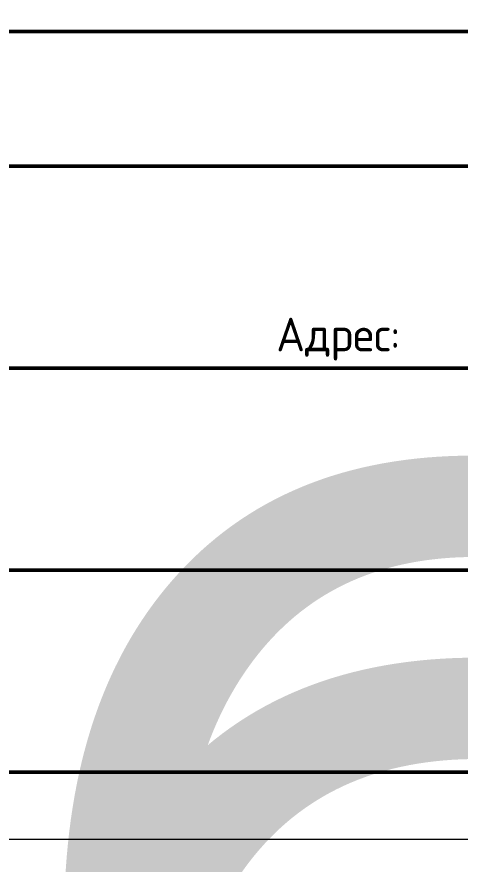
# Paper-space layout '_SG_LIST_STATEMENT' of a CAD drawing. Header units: millimetres. Extents: x 0 to 2088, y -75 to 297.
# Drawn here: x 331.1 to 364, y -1.8 to 61.1 of the extents above; entities that cross this region are included whole.
import ezdxf
from ezdxf.enums import TextEntityAlignment as Align

# ---------------------------------------------------------------- set-up
doc = ezdxf.new("R2018")
doc.units = ezdxf.units.MM
doc.layers.add('_SG_Лист_Рамка_Штамп', color=7, linetype='Continuous', lineweight=15)
doc.styles.add('clk', font='', dxfattribs={"width": 0.9})
doc.styles.get("Standard").update_dxf_attribs({"font": 'arial.ttf'})
doc.styles.get('clk').set_extended_font_data('GOST B')

# ---------------------------------------------------------------- blocks, each defined once
blk = doc.blocks.new('clk-DS-GOST_21.1101-2013_Form_03')
at = {"lineweight": 50}
for p, q in [((-185, 55), (0, 55)), ((-120, 45), (0, 45)), ((-185, 30), (0, 30)), ((-120, 15), (0, 15)), ((-185, 0), (0, 0))]:
    blk.add_line(p, q, dxfattribs=at)
blk = doc.blocks.new('*U14')
at = {"lineweight": 0}
blk.add_lwpolyline([(0, 297), (420, 297), (420, 0), (0, 0)], close=True, dxfattribs=at)
at = {"lineweight": 50}
blk.add_lwpolyline([(20, 292), (415, 292), (415, 5), (20, 5)], close=True, dxfattribs=at)
blk.add_blockref('clk-DS-GOST_21.1101-2013_Form_03', (415, 5))
at = {"style": 'clk'}
for tag, p in [('00-НОМЕРЛИСТДОК-Ф', (410, 288.5)), ('53-ШТАМПЛИСТИЗМНОМ-Ш-АТ', (235, 42.5)), ('54-ШТАМПЛИСТИЗМКОЛУЧ-Ш-АТ', (245, 42.5)), ('55-ШТАМПЛИСТИЗМЛИСТ-Ш-АТ', (255, 42.5)), ('56-ШТАМПЛИСТИЗМНОМДОК-Ш-АТ', (265, 42.5)), ('57-ШТАМПЛИСТИЗМДАТА-Ш-АТ', (290, 42.5)), ('58-ШТАМПАДРЕСОБПОЛН-Ш-Ф3-АТ', (355, 37.5)), ('33-ШТАМПДАТА1-Ш-АТ', (290, 32.5)), ('36-ШТАМПДАТА2-Ш-АТ', (290, 27.5)), ('13-ВИДДОКСОКР-Ш-Ф3-АТ', (372.5, 25)), ('51-ШТАМПЛИСТНОМ-Ш-Ф3-АТ', (387.5, 25)), ('52-ШТАМПЛИСТКОЛ-Ш-Ф3-АТ', (405, 25)), ('39-ШТАМПДАТА3-Ш-АТ', (290, 22.5)), ('42-ШТАМПДАТА4-Ш-АТ', (290, 17.5)), ('45-ШТАМПДАТА5-Ш-АТ', (290, 12.5)), ('48-ШТАМПДАТА6-Ш-АТ', (290, 7.5))]:
    blk.add_attdef(tag, text='', height=2.5, dxfattribs=at).set_placement(p, align=Align.MIDDLE_CENTER)
blk.add_attdef('00-ОБОЗДОКШИФР-Ш-Ф3-АТ', text='', height=5, dxfattribs=at).set_placement((395, 55), align=Align.MIDDLE_RIGHT)
for tag, height, p in [('49-ШТАМПЛИСТШИФР-Ш-Ф3-АТ', 5, (395, 55)), ('31-ШТАМПДОЛЖ1-Ш-АТ', 2.5, (230.5, 32.5)), ('32-ШТАМПФАМЛ1-Ш-АТ', 2.5, (250.5, 32.5)), ('34-ШТАМПДОЛЖ2-Ш-АТ', 2.5, (230.5, 27.5)), ('35-ШТАМПФАМЛ2-Ш-АТ', 2.5, (250.5, 27.5)), ('37-ШТАМПДОЛЖ3-Ш-АТ', 2.5, (230.5, 22.5)), ('38-ШТАМПФАМЛ3-Ш-АТ', 2.5, (250.5, 22.5)), ('40-ШТАМПДОЛЖ4-Ш-АТ', 2.5, (230.5, 17.5)), ('41-ШТАМПФАМЛ4-Ш-АТ', 2.5, (250.5, 17.5)), ('43-ШТАМПДОЛЖ5-Ш-АТ', 2.5, (230.5, 12.5)), ('44-ШТАМПФАМЛ5-Ш-АТ', 2.5, (250.5, 12.5)), ('46-ШТАМПДОЛЖ6-Ш-АТ', 2.5, (230.5, 7.5)), ('47-ШТАМПФАМЛ6-Ш-АТ', 2.5, (250.5, 7.5)), ('00-ФОРМАТЛИСТА-Ф', 2.5, (364.886, 2.5))]:
    blk.add_attdef(tag, text='', height=height, dxfattribs=at).set_placement(p, align=Align.MIDDLE_LEFT)
at = {"lineweight": 30, "flags": 104}
for tag, p in [('07-НАИМОБ-Ш-Ф3-АТ', (355, 45)), ('08-ВИДСТРОИТ-Ш-Ф3-АТ', (330, 27.5)), ('50-ШТАМПЛИСТНАЗВ-Ш-Ф3-АТ', (330, 12.5))]:
    blk.add_attdef(tag, text='', height=2.5, dxfattribs=at).set_placement(p, align=Align.MIDDLE_CENTER)
at = {"style": 'clk'}
blk.add_attdef('00-ИНФПЕЧАТЬ-Ф', text='', height=1.8, rotation=90, dxfattribs=at).set_placement((6, 5), align=Align.MIDDLE_LEFT)

psp = doc.layouts.new('_SG_LIST_STATEMENT')

# ---------------------------------------------------------------- block references
at = {"layer": '_SG_Лист_Рамка_Штамп', "transparency": 33554687}
ref = psp.add_blockref('*U14', (0, 0), dxfattribs=at)
lines = psp.add_mtext('Система фальшпола из керамогранита', dxfattribs={"layer": '0', "insert": (330, 27.5), "char_height": 68, "attachment_point": 1})
ref.add_attrib('08-ВИДСТРОИТ-Ш-Ф3-АТ', '', (330, 27.5), dxfattribs={"flags": 104}).embed_mtext(lines)
lines = psp.add_mtext('Общие данные', dxfattribs={"layer": '0', "insert": (330, 12.5), "char_height": 68, "attachment_point": 1})
ref.add_attrib('50-ШТАМПЛИСТНАЗВ-Ш-Ф3-АТ', '', (330, 12.5), dxfattribs={"flags": 104}).embed_mtext(lines)
ref.add_attrib('58-ШТАМПАДРЕСОБПОЛН-Ш-Ф3-АТ', 'Адрес:', dxfattribs={"layer": '0', "height": 2.5, "style": 'clk'}).set_placement((355, 37.5), align=Align.MIDDLE_CENTER)

doc.saveas('drawing.dxf')
